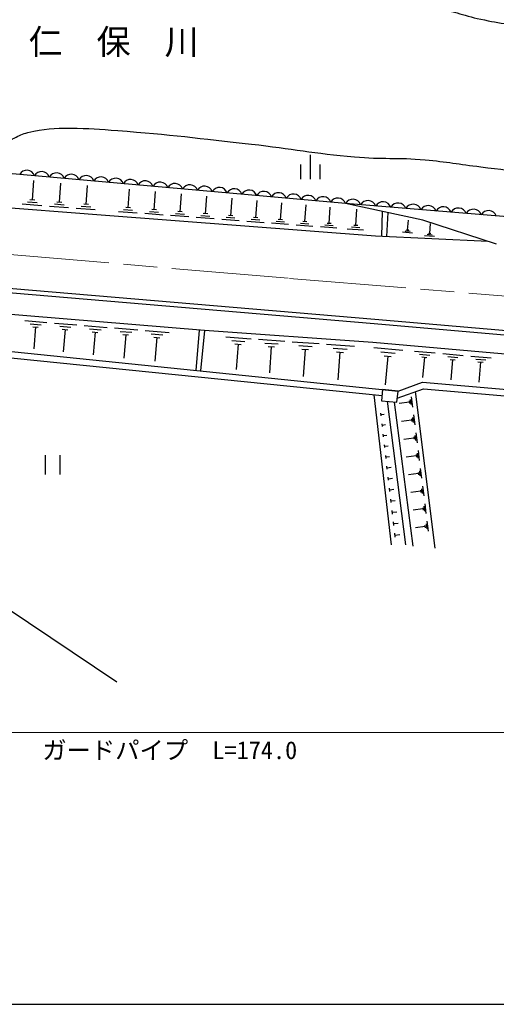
# Model space of a CAD drawing. Units: millimetres, scale not verified. Extents: x 40000 to 680000, y 20000 to 380000.
# Drawn here: x 281719 to 330750, y 205000 to 306210 of the extents above; entities that cross this region are included whole.
import ezdxf
from ezdxf.enums import TextEntityAlignment as Align

# ---------------------------------------------------------------- set-up
doc = ezdxf.new("R2010")
doc.units = ezdxf.units.MM
doc.header["$LTSCALE"] = 1000
doc.linetypes.add('CHAIN', pattern=[18.5, 12, -1.5, 3.5, -1.5])
for name, color, linetype, lineweight in [('M-BGD', 7, 'Continuous', 25), ('M-BMK', 2, 'CHAIN', 13), ('M-BMK-HTXT', 7, 'Continuous', 13), ('M-STR-HTXT', 7, 'Continuous', 13), ('M-TTL-BAND', 7, 'Continuous', 25)]:
    doc.layers.add(name, color=color, linetype=linetype, lineweight=lineweight)
doc.styles.add('ＭＳ ゴシック', font='')
doc.styles.get('ＭＳ ゴシック').set_extended_font_data('MS Gothic')

msp = doc.modelspace()

# ---------------------------------------------------------------- linework, layer by layer
at = {"layer": 'M-BGD'}
for p, q in [((311603, 292333), (311603, 289833)), ((310603, 291333), (310603, 289833)), ((312603, 291333), (312603, 289833)), ((283028, 287664), (283183, 289669)), ((285804, 287443), (285957, 289422)), ((288554, 287224), (288705, 289177)), ((292882, 286882), (293026, 288792)), ((295561, 286672), (295703, 288554)), ((283510, 287374), (282507, 287452)), ((283278, 287644), (282777, 287683)), ((286051, 287424), (285557, 287462)), ((298212, 286464), (298352, 288318)), ((300835, 286258), (300974, 288084)), ((303431, 286055), (303567, 287853)), ((306000, 285853), (306134, 287625)), ((283992, 287085), (281987, 287240)), ((286755, 286871), (284776, 287024)), ((286280, 287157), (285290, 287234)), ((289493, 286660), (287540, 286811)), ((289024, 286942), (288047, 287017)), ((288798, 287205), (288310, 287242)), ((293801, 286332), (291890, 286477)), ((293341, 286607), (292386, 286679)), ((293120, 286864), (292643, 286900)), ((296013, 286401), (295072, 286472)), ((295796, 286654), (295326, 286690)), ((298444, 286446), (297980, 286481)), ((308542, 285654), (308674, 287398)), ((311057, 285457), (311187, 287175)), ((313546, 285261), (313674, 286953)), ((316288, 285054), (316417, 286745)), ((318990, 286510), (318955, 283943)), ((296466, 286130), (294584, 286272)), ((299104, 285930), (297250, 286071)), ((298658, 286197), (297731, 286267)), ((301714, 285732), (299888, 285871)), ((301274, 285995), (300361, 286064)), ((301064, 286241), (300607, 286275)), ((304296, 285537), (302498, 285673)), ((303864, 285796), (302964, 285864)), ((303656, 286038), (303206, 286072)), ((306852, 285343), (305081, 285477)), ((306426, 285598), (305540, 285665)), ((306221, 285836), (305778, 285870)), ((308961, 285403), (308089, 285469)), ((308760, 285637), (308324, 285670)), ((311272, 285440), (310842, 285473)), ((319577, 286384), (319468, 283918)), ((321628, 284571), (321705, 285593)), ((309381, 285152), (307636, 285284)), ((311884, 284962), (310166, 285092)), ((311470, 285209), (310611, 285274)), ((314360, 284774), (312668, 284903)), ((313953, 285018), (313107, 285082)), ((313758, 285245), (313335, 285277)), ((317102, 284567), (315410, 284695)), ((316695, 284810), (315849, 284874)), ((316500, 285038), (316077, 285070)), ((321874, 284423), (321363, 284462)), ((321756, 284561), (321500, 284580)), ((323894, 284222), (323971, 285245)), ((322120, 284276), (321097, 284354)), ((324386, 283928), (323363, 284005)), ((324140, 284075), (323628, 284114)), ((324022, 284213), (323766, 284232)), ((282264, 275277), (284512, 275093)), ((282803, 274950), (283927, 274858)), ((283061, 274646), (283623, 274600)), ((283342, 274623), (283158, 272375)), ((285285, 275030), (287582, 274842)), ((285836, 274696), (286985, 274601)), ((286100, 274385), (286674, 274338)), ((286387, 274361), (286199, 272064)), ((288355, 274778), (290702, 274586)), ((288918, 274437), (290091, 274341)), ((291474, 274523), (293872, 274326)), ((300177, 274312), (299835, 270167)), ((289187, 274119), (289774, 274071)), ((289480, 274095), (289288, 271748)), ((292049, 274174), (293248, 274076)), ((292324, 273850), (292924, 273801)), ((292624, 273825), (292428, 271427)), ((294644, 274263), (297093, 274063)), ((295231, 273907), (296456, 273806)), ((295512, 273576), (296125, 273525)), ((295818, 273550), (295618, 271101)), ((300724, 274267), (300313, 270118)), ((302929, 273606), (305544, 273417)), ((306301, 273363), (308997, 273168)), ((303559, 273232), (304866, 273138)), ((303862, 272882), (304516, 272835)), ((304189, 272858), (304000, 270244)), ((306950, 272977), (308298, 272880)), ((307263, 272616), (307937, 272567)), ((307600, 272591), (307405, 269895)), ((309753, 273113), (312533, 272913)), ((310423, 272716), (311813, 272616)), ((310745, 272343), (311440, 272293)), ((311093, 272318), (310892, 269539)), ((313288, 272858), (316153, 272651)), ((313978, 272448), (315410, 272345)), ((318164, 272504), (321121, 272244)), ((314310, 272064), (315027, 272013)), ((314668, 272039), (314462, 269174)), ((318870, 272069), (320349, 271939)), ((319208, 271667), (319947, 271602)), ((319577, 271635), (319317, 268677)), ((322347, 272136), (324446, 271952)), ((322848, 271828), (323898, 271736)), ((323088, 271542), (323612, 271496)), ((323350, 271519), (323166, 269420)), ((325253, 271881), (327332, 271698)), ((325750, 271576), (326789, 271484)), ((325987, 271293), (326506, 271247)), ((326247, 271270), (326064, 269191)), ((328130, 271628), (330206, 271446)), ((328626, 271323), (329664, 271232)), ((328863, 271041), (329382, 270995)), ((329122, 271018), (328940, 268942)), ((318146, 267661), (319934, 252231)), ((322001, 267449), (322133, 266397)), ((324467, 251898), (322438, 267978)), ((321450, 252233), (319550, 266981)), ((320227, 266912), (322172, 252077)), ((321804, 266890), (320751, 266757)), ((321787, 267021), (321820, 266758)), ((321902, 267169), (321969, 266643)), ((318901, 265484), (318871, 265749)), ((318886, 265617), (319217, 265655)), ((322022, 265174), (322055, 264913)), ((322136, 265322), (322202, 264799)), ((322234, 265599), (322366, 264554)), ((319026, 264409), (318994, 264684)), ((319010, 264547), (319354, 264587)), ((322039, 265044), (320993, 264912)), ((319152, 263323), (319119, 263609)), ((319135, 263466), (319493, 263507)), ((322272, 263205), (321234, 263074)), ((322256, 263335), (322289, 263075)), ((322369, 263481), (322435, 262962)), ((322466, 263757), (322597, 262719)), ((319279, 262225), (319245, 262522)), ((319262, 262374), (319634, 262417)), ((284337, 261455), (284337, 259455)), ((285837, 261455), (285837, 259455)), ((319408, 261116), (319372, 261425)), ((319390, 261271), (319776, 261315)), ((322505, 261373), (321474, 261243)), ((322489, 261502), (322522, 261245)), ((322602, 261647), (322667, 261132)), ((322698, 261921), (322828, 260890)), ((319538, 259996), (319501, 260316)), ((319519, 260156), (319919, 260202)), ((319669, 258864), (319630, 259196)), ((322737, 259549), (321713, 259420)), ((322721, 259677), (322754, 259421)), ((322833, 259821), (322898, 259309)), ((322929, 260093), (323058, 259069)), ((319650, 259030), (320064, 259078)), ((323159, 258272), (323287, 257255)), ((319801, 257721), (319762, 258064)), ((319782, 257893), (320210, 257942)), ((322969, 257731), (321952, 257603)), ((322953, 257859), (322985, 257604)), ((323064, 258002), (323128, 257493)), ((319935, 256566), (319894, 256921)), ((319915, 256743), (320358, 256795)), ((323293, 256189), (323357, 255684)), ((323388, 256458), (323515, 255448)), ((320071, 255399), (320028, 255765)), ((320049, 255582), (320507, 255635)), ((323199, 255921), (322189, 255794)), ((323183, 256047), (323215, 255795)), ((320207, 254220), (320163, 254598)), ((320185, 254409), (320658, 254464)), ((323428, 254118), (322425, 253991)), ((323412, 254243), (323444, 253992)), ((323522, 254384), (323585, 253883)), ((323616, 254651), (323742, 253648)), ((320345, 253029), (320300, 253419)), ((320323, 253224), (320811, 253281))]:
    msp.add_line(p, q, dxfattribs=at)
for points in [[(315241, 287315), (280195, 290437), (258534, 292343), (238752, 293815), (221025, 295322), (190586, 298187), (171309, 300084), (151879, 301616), (132157, 302857), (106878, 303730), (80356, 304371), (70114, 304587)], [(329928, 283413), (318310, 283974), (290535, 286078), (278149, 287035), (256325, 289161), (235754, 291159), (209972, 293888), (206572, 294177), (190976, 295670), (162856, 298164), (153197, 298925), (135907, 299911), (122060, 300441), (104457, 300692), (81867, 300915), (77293, 301613), (70133, 301641)], [(395201, 278625), (393646, 281535), (375189, 282975), (347086, 284833), (332301, 285903), (315241, 287315)], [(330764, 283141), (323193, 285606), (315241, 287315)], [(215227, 283680), (244682, 281145), (260177, 279847), (278907, 278294), (318199, 274970), (351672, 272085), (361595, 271325), (383861, 269472)], [(215266, 284140), (244721, 281605), (260216, 280307), (278946, 278754), (318238, 275429), (351709, 272545), (361632, 271785), (383899, 269932)], [(383546, 267298), (361421, 269293), (351500, 270078), (318044, 273016), (300724, 274267), (278697, 276071), (259999, 277703), (244500, 279002), (215042, 281536), (210881, 281757)], [(212548, 278699), (246270, 275256), (281211, 272071), (320638, 268040), (323171, 268940), (375410, 264418)], [(212492, 278080), (246211, 274662), (281149, 271423), (318991, 267575)], [(320562, 267290), (323256, 268279), (375357, 263769)], [(213012, 237140), (225860, 245782), (227509, 245782), (228187, 244721), (265645, 244721), (265645, 245847), (266495, 245847), (266495, 244721), (278203, 244721), (278793, 245802), (280341, 245802), (291716, 238139)]]:
    msp.add_lwpolyline(points, dxfattribs=at)
msp.add_lwpolyline([(320638, 268040), (319055, 268202), (318937, 267044), (320520, 266882)], close=True, dxfattribs=at)
for centre, radius, start, end in [((282451, 289899), 835, 18.56686, 151.25433), ((283974, 289764), 835, 18.56686, 151.25433), ((285498, 289628), 835, 18.56686, 151.25433), ((287022, 289492), 835, 18.56686, 151.25433), ((288546, 289357), 835, 18.56686, 151.25433), ((290070, 289221), 835, 18.56686, 151.25433), ((291593, 289085), 835, 18.56686, 151.25433), ((293117, 288950), 835, 18.56686, 151.25433), ((294641, 288814), 835, 18.56686, 151.25433), ((296165, 288678), 835, 18.56686, 151.25433), ((297688, 288542), 835, 18.56686, 151.25433), ((299212, 288407), 835, 18.56686, 151.25433), ((300736, 288271), 835, 18.56686, 151.25433), ((302260, 288135), 835, 18.56686, 151.25433), ((303783, 288000), 835, 18.56686, 151.25433), ((305307, 287864), 835, 18.56686, 151.25433), ((306831, 287728), 835, 18.56686, 151.25433), ((308355, 287592), 835, 18.56686, 151.25433), ((309879, 287457), 835, 18.56686, 151.25433), ((311402, 287321), 835, 18.56686, 151.25433), ((312926, 287185), 835, 18.56686, 151.25433), ((314450, 287050), 835, 18.56686, 151.25433), ((315988, 286897), 855, 19.81726, 150.71799), ((317538, 286769), 855, 19.81726, 150.71799), ((319089, 286640), 855, 19.81726, 150.71799), ((320640, 286512), 855, 19.81726, 150.71799), ((322191, 286384), 855, 19.81726, 150.71799), ((323742, 286255), 855, 19.81726, 150.71799), ((325293, 286127), 855, 19.81726, 150.71799), ((326843, 285998), 855, 19.81726, 150.71799), ((328394, 285870), 855, 19.81726, 150.71799), ((329945, 285742), 855, 19.81726, 150.71799)]:
    msp.add_arc(centre, radius, start, end, dxfattribs=at)
for points, knots in [([(228055, 326549), (228504, 326239), (228679, 326093), (229143, 325960), (229471, 325867), (229676, 325916), (230005, 325828), (230653, 325657), (231015, 325532), (231616, 325235), (232802, 324650), (233277, 323966), (234498, 323456), (235310, 323116), (235794, 322976), (236660, 322820), (237529, 322664), (238023, 322572), (238906, 322566), (239470, 322563), (239789, 322574), (240347, 322651), (242161, 322903), (243138, 323352), (244967, 323457), (245418, 323483), (245676, 323411), (246111, 323288), (246596, 323150), (246851, 323013), (247298, 322780), (249192, 321792), (250049, 320889), (251918, 319856), (253337, 319072), (254125, 318589), (255648, 318034), (256354, 317777), (256770, 317674), (257513, 317568), (258498, 317427), (259062, 317425), (260056, 317441), (261683, 317468), (262583, 317751), (264210, 317739), (265015, 317733), (265478, 317650), (266244, 317400), (267979, 316834), (268483, 315634), (270017, 314646), (270778, 314155), (271190, 313845), (272009, 313459), (272943, 313019), (273481, 312793), (274467, 312485), (275345, 312211), (275853, 312108), (276756, 311934), (277692, 311754), (278221, 311659), (279172, 311595), (280461, 311509), (281186, 311719), (282478, 311723), (285045, 311732), (286487, 311707), (289047, 311512), (290885, 311372), (291879, 311000), (293710, 310792), (296288, 310500), (297743, 310446), (300322, 310158), (300654, 310121), (300838, 310083), (301169, 310031), (304400, 309521), (306198, 309164), (309407, 308533), (310818, 308256), (311563, 307846), (312995, 307701), (314939, 307506), (316042, 307564), (317996, 307575), (319603, 307584), (320500, 307789), (322107, 307745), (322957, 307722), (323429, 307628), (324269, 307491), (326206, 307175), (327221, 306663), (329143, 306263), (330262, 306030), (330891, 305899), (332025, 305755), (332995, 305632), (333548, 305599), (334526, 305628), (335306, 305651), (335748, 305668), (336518, 305798), (338874, 306196), (340107, 306984), (342493, 307113), (343638, 307175), (344285, 307035), (345418, 306859), (345553, 306838), (345625, 306809), (345757, 306774), (347858, 306217), (348998, 305770), (351098, 305207), (353321, 304611), (354597, 304390), (356862, 303979), (359511, 303497), (361016, 303352), (363686, 303005), (367392, 302523), (369483, 302374), (373185, 301860), (374776, 301640), (375651, 301395), (377249, 301227), (378254, 301121), (378823, 301087), (379834, 301100), (381562, 301122), (382521, 301364), (384250, 301391), (386283, 301424), (387422, 301258), (389455, 301314), (392212, 301389), (393775, 301312), (396504, 301707), (397332, 301827), (397775, 302007), (398598, 302161), (399481, 302327), (399982, 302399), (400879, 302458), (401547, 302501), (401924, 302443), (402594, 302418), (403704, 302376), (404324, 302184), (405433, 302255), (406349, 302314), (406850, 302466), (407764, 302546), (409975, 302738), (411235, 302467), (413444, 302674), (414327, 302756), (414828, 302802), (415690, 303013), (416317, 303167), (416647, 303343), (417216, 303649), (417701, 303910), (417983, 304055), (418402, 304412), (419434, 305290), (419818, 305985), (420786, 306933), (421606, 307736), (422069, 308185), (422958, 308910), (423250, 309148), (423389, 309326), (423728, 309488), (423983, 309609), (424132, 309710), (424415, 309717), (424699, 309725), (424846, 309652), (425117, 309519)], [0, 0, 0, 0, 1, 1, 1, 2, 2, 2, 3, 3, 3, 4, 4, 4, 5, 5, 5, 6, 6, 6, 7, 7, 7, 8, 8, 8, 9, 9, 9, 10, 10, 10, 11, 11, 11, 12, 12, 12, 13, 13, 13, 14, 14, 14, 15, 15, 15, 16, 16, 16, 17, 17, 17, 18, 18, 18, 19, 19, 19, 20, 20, 20, 21, 21, 21, 22, 22, 22, 23, 23, 23, 24, 24, 24, 25, 25, 25, 26, 26, 26, 27, 27, 27, 28, 28, 28, 29, 29, 29, 30, 30, 30, 31, 31, 31, 32, 32, 32, 33, 33, 33, 34, 34, 34, 35, 35, 35, 36, 36, 36, 37, 37, 37, 38, 38, 38, 39, 39, 39, 40, 40, 40, 41, 41, 41, 42, 42, 42, 43, 43, 43, 44, 44, 44, 45, 45, 45, 46, 46, 46, 47, 47, 47, 48, 48, 48, 49, 49, 49, 50, 50, 50, 51, 51, 51, 52, 52, 52, 53, 53, 53, 54, 54, 54, 55, 55, 55, 56, 56, 56, 57, 57, 57, 58, 58, 58, 59, 59, 59, 60, 60, 60, 61, 61, 61, 61]), ([(278166, 291006), (278215, 291146), (278234, 291188), (278284, 291302), (278397, 291558), (278476, 291697), (278640, 291924), (278846, 292211), (278970, 292368), (279217, 292620), (279469, 292877), (279610, 293025), (279895, 293244), (280362, 293601), (280652, 293765), (281167, 294049), (281681, 294333), (281995, 294463), (282565, 294600), (284248, 295006), (285242, 295084), (286973, 295067), (288863, 295049), (289920, 294956), (291805, 294814), (297197, 294406), (300205, 294015), (305580, 293417), (309725, 292956), (312022, 292472), (316176, 292105), (318998, 291855), (320601, 292060), (323423, 291809), (325667, 291610), (326908, 291349), (329145, 291090), (331245, 290847), (332416, 290616), (334528, 290540), (336134, 290481), (337033, 290654), (338639, 290710), (339963, 290756), (340705, 290831), (342030, 290795), (346410, 290676), (348824, 290032), (353177, 289525), (355263, 289283), (356419, 288997), (358517, 288890), (359327, 288849), (359801, 288759), (360594, 288933), (362005, 289243), (362741, 289621), (364112, 290078), (365040, 290388), (365539, 290632), (366485, 290884), (367577, 291175), (368205, 291286), (369325, 291435), (370904, 291646), (371800, 291710), (373393, 291732), (374774, 291752), (375545, 291593), (376911, 291394), (380161, 290920), (381845, 289944), (385091, 289446), (386080, 289294), (386635, 289192), (387634, 289149), (389669, 289062), (390830, 289345), (392848, 289065), (393594, 288962), (394025, 288821), (394670, 288430), (395452, 287956), (395655, 287319), (395900, 286438), (396028, 285975), (395934, 285683), (395857, 285209), (395786, 284764), (395688, 284524), (395519, 284107), (395068, 282997), (394524, 282663), (393548, 281756)], [0, 0, 0, 0, 1, 1, 1, 2, 2, 2, 3, 3, 3, 4, 4, 4, 5, 5, 5, 6, 6, 6, 7, 7, 7, 8, 8, 8, 9, 9, 9, 10, 10, 10, 11, 11, 11, 12, 12, 12, 13, 13, 13, 14, 14, 14, 15, 15, 15, 16, 16, 16, 17, 17, 17, 18, 18, 18, 19, 19, 19, 20, 20, 20, 21, 21, 21, 22, 22, 22, 23, 23, 23, 24, 24, 24, 25, 25, 25, 26, 26, 26, 27, 27, 27, 28, 28, 28, 29, 29, 29, 30, 30, 30, 31, 31, 31, 31])]:
    msp.add_open_spline(points, degree=3, knots=knots, dxfattribs=at)
at = {"layer": 'M-BMK'}
msp.add_lwpolyline([(260502, 283800), (309483, 279616), (328317, 278078), (346577, 276491), (358466, 275486)], dxfattribs=at)
at = {"layer": 'M-STR-HTXT'}
msp.add_line((211292, 232955), (383021, 232955), dxfattribs=at)
at = {"layer": 'M-TTL-BAND'}
msp.add_line((40000, 205000), (579000, 205000), dxfattribs=at)

# ---------------------------------------------------------------- texts
at = {"layer": 'M-BMK-HTXT', "style": 'ＭＳ ゴシック'}
msp.add_text('仁\u3000保\u3000川', height=2566, dxfattribs=at).set_placement((291377, 301886), align=Align.BOTTOM_CENTER)
at = {"layer": 'M-STR-HTXT', "style": 'ＭＳ ゴシック'}
msp.add_text('ガードパイプ  L=174.0', height=1833, dxfattribs=at).set_placement((297157, 229655), align=Align.BOTTOM_CENTER)

doc.saveas('drawing.dxf')
